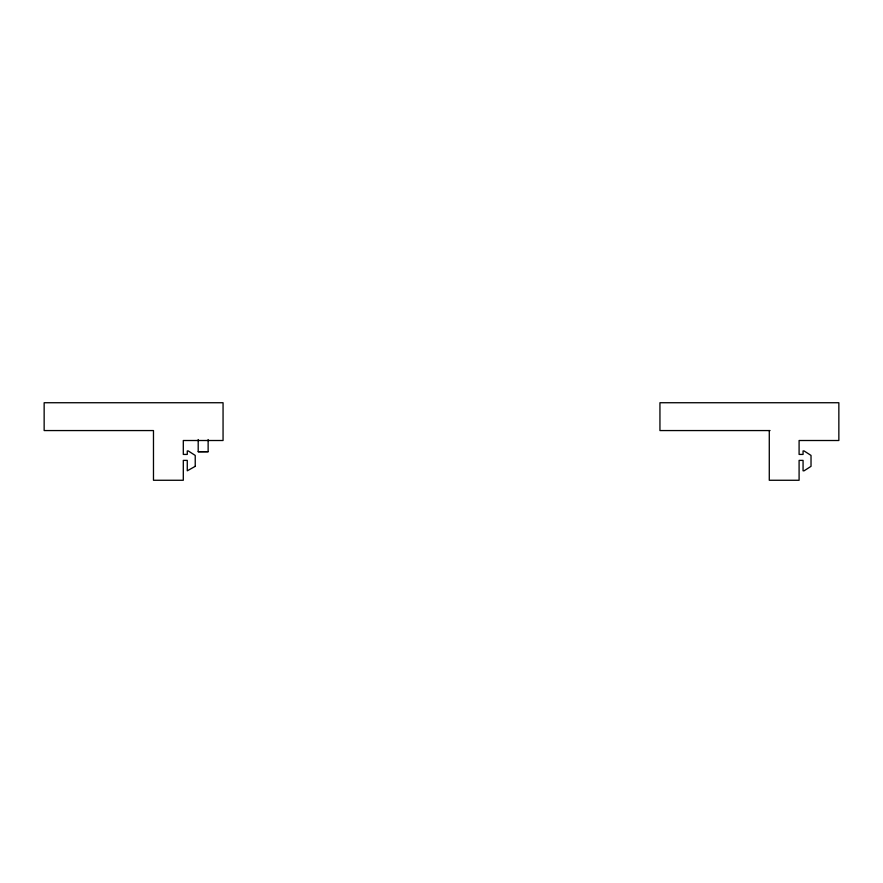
<?xml version="1.0" encoding="UTF-8"?>
<svg xmlns="http://www.w3.org/2000/svg" width="883" height="883" viewBox="0 0 883 883"><rect width="100%" height="100%" fill="white"/><g stroke="black" fill="none" stroke-linecap="round" stroke-linejoin="round"><path stroke-width="1.32" d="M770.042 430.562L659.943 430.562L659.943 402.736L838.85 402.736L838.85 440.507L799.093 440.507L799.093 454.425L803.066 454.425L803.066 450.937L804.06 450.937L811.024 455.418L811.024 466.345L804.06 470.816L803.066 470.816L803.066 460.385L799.093 460.385L799.093 480.264L769.281 480.264L769.281 430.562M198.2 439.524L198.2 451.721L208.134 451.654L208.134 439.524M198.2 451.721L208.134 451.721M195.231 466.345L187.273 470.816L187.273 460.385L183.3 460.385L183.3 480.264L153.476 480.264L153.476 430.562L44.15 430.562L44.15 402.736L223.057 402.736L223.057 440.507L183.3 440.507L183.3 454.425L187.273 454.425L187.273 450.937L188.267 450.937L195.231 455.418L195.231 466.345"/></g></svg>
